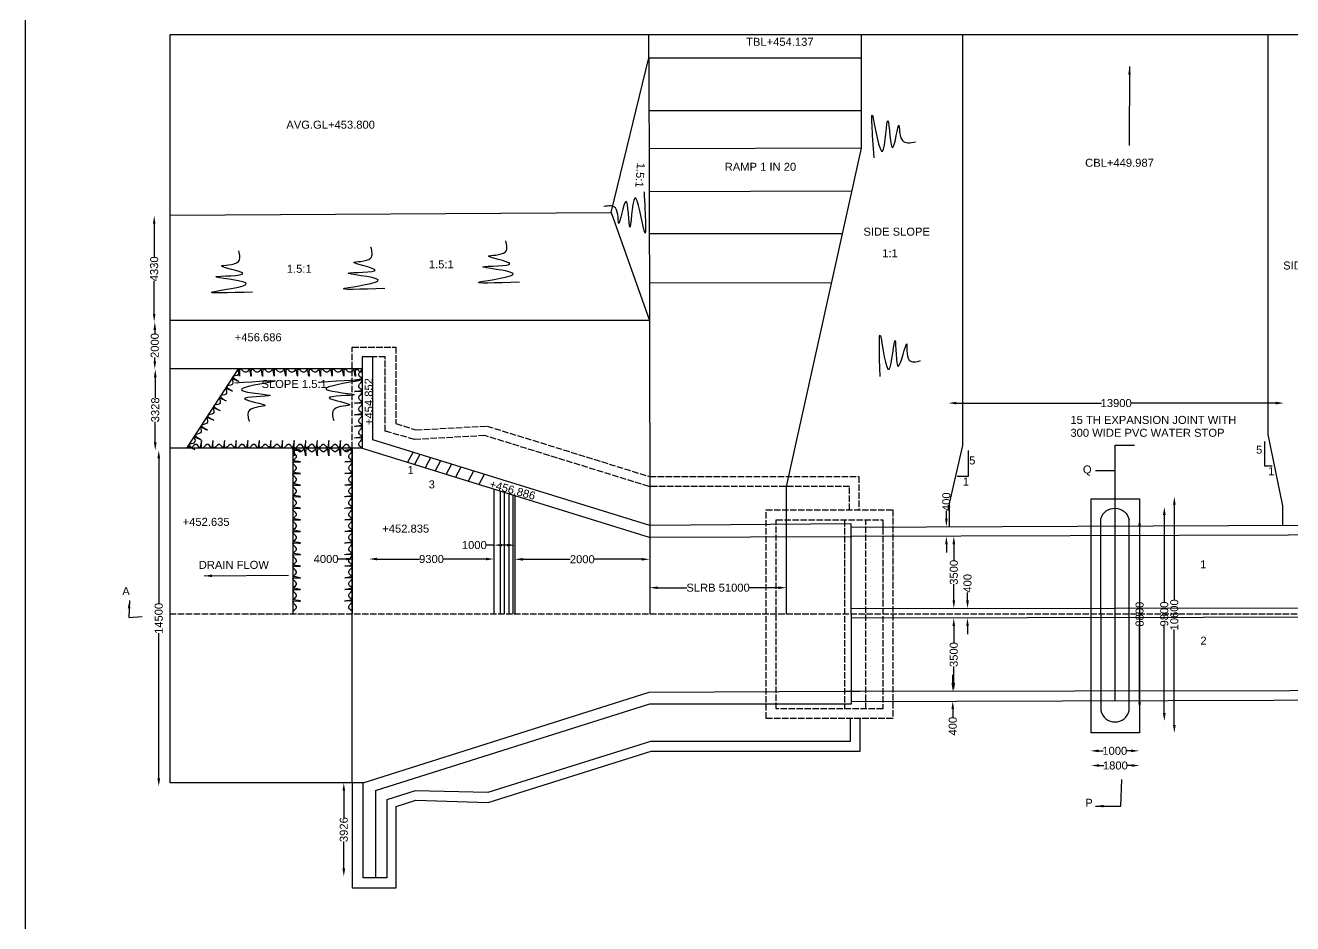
# Model space of a CAD drawing. Header units: millimetres. Extents: x -53216474 to -53196933, y 22129515 to 22144842.
# Drawn here: x -53216474 to -53209351, y 22134564 to 22139614 of the extents above; entities that cross this region are included whole.
import ezdxf

# ---------------------------------------------------------------- set-up
doc = ezdxf.new("R2010")
doc.units = ezdxf.units.MM
doc.header["$MEASUREMENT"] = 0
doc.header["$PDMODE"] = 32
doc.header["$PDSIZE"] = 28
doc.linetypes.add('ACAD_ISO02W100', pattern=[15, 12, -3])
for name, color, linetype in [('DIMENSION', 7, 'Continuous'), ('DRAWING', 2, 'Continuous'), ('REF', 22, 'Continuous'), ('TEXT', 7, 'Continuous')]:
    doc.layers.add(name, color=color, linetype=linetype)
doc.styles.get("Standard").update_dxf_attribs({"font": 'arial.ttf', "height": 45})
doc.dimstyles.get("Standard").update_dxf_attribs({"dimtxt": 45, "dimasz": 45, "dimexe": 0.18, "dimexo": 0.0625, "dimgap": 0.09, "dimtad": 0, "dimdec": 0, "dimzin": 0, "dimdsep": 46, "dimtxsty": 'Standard', "dimcen": 0.09, "dimse1": 1, "dimse2": 1, "dimadec": 0, "dimazin": 0, "dimtfac": 1, "dimtdec": 0, "dimtofl": 0, "dimtmove": 0, "dimatfit": 3, "dimfxl": 1, "dimtolj": 1, "dimtzin": 0, "dimarcsym": 0})

# ---------------------------------------------------------------- blocks, each defined once
blk = doc.blocks.new('*D87')
at = {"layer": 'Defpoints', "color": 0, "transparency": 16777216}
for p in [(-53213840.4, 22136692), (-53213840.4, 22136687.9), (-53213722.5, 22136687.9)]:
    blk.add_point(p, dxfattribs=at)
at = {"layer": 'DIMENSION', "color": 0, "lineweight": -2, "transparency": 16777216}
for p, q in [((-53213840.4, 22136692), (-53213885.4, 22136692)), ((-53213767.5, 22136692), (-53213795.4, 22136692))]:
    blk.add_line(p, q, dxfattribs=at)
at = {"layer": 'DIMENSION', "color": 0, "transparency": 16777216}
for points in [[(-53213795.4, 22136699.5), (-53213795.4, 22136684.5), (-53213840.4, 22136692)], [(-53213767.5, 22136699.5), (-53213767.5, 22136684.5), (-53213722.5, 22136692)]]:
    blk.add_solid(points, dxfattribs=at)
at = {"layer": 'DIMENSION', "color": 0, "transparency": 16777216, "insert": (-53213950.5, 22136692), "char_height": 45, "attachment_point": 5}
blk.add_mtext('\\A1;1000', dxfattribs=at)
blk = doc.blocks.new('*D88')
at = {"layer": 'Defpoints', "color": 0, "transparency": 16777216}
for p in [(-53214625.6, 22136613.7), (-53214625.6, 22136562.4), (-53214541.6, 22136561.6)]:
    blk.add_point(p, dxfattribs=at)
at = {"layer": 'DIMENSION', "color": 0, "lineweight": -2, "transparency": 16777216}
for p, q in [((-53214670.6, 22136613.7), (-53214715.6, 22136613.7)), ((-53214496.6, 22136613.7), (-53214451.6, 22136613.7))]:
    blk.add_line(p, q, dxfattribs=at)
at = {"layer": 'DIMENSION', "color": 0, "transparency": 16777216}
for points in [[(-53214670.6, 22136621.2), (-53214670.6, 22136606.2), (-53214625.6, 22136613.7)], [(-53214496.6, 22136621.2), (-53214496.6, 22136606.2), (-53214541.6, 22136613.7)]]:
    blk.add_solid(points, dxfattribs=at)
at = {"layer": 'DIMENSION', "color": 0, "transparency": 16777216, "insert": (-53214783.7, 22136613.7), "char_height": 45, "attachment_point": 5}
blk.add_mtext('\\A1;4000', dxfattribs=at)
blk = doc.blocks.new('*D89')
at = {"layer": 'Defpoints', "color": 0, "transparency": 16777216}
for p in [(-53214541.6, 22136613.7), (-53213840.4, 22136613.7), (-53213840.4, 22136613.7)]:
    blk.add_point(p, dxfattribs=at)
at = {"layer": 'DIMENSION', "color": 0, "lineweight": -2, "transparency": 16777216}
for p, q in [((-53214496.6, 22136613.7), (-53214258.2, 22136613.7)), ((-53213885.4, 22136613.7), (-53214123.8, 22136613.7))]:
    blk.add_line(p, q, dxfattribs=at)
at = {"layer": 'DIMENSION', "color": 0, "transparency": 16777216}
for points in [[(-53214496.6, 22136621.2), (-53214496.6, 22136606.2), (-53214541.6, 22136613.7)], [(-53213885.4, 22136621.2), (-53213885.4, 22136606.2), (-53213840.4, 22136613.7)]]:
    blk.add_solid(points, dxfattribs=at)
at = {"layer": 'DIMENSION', "color": 0, "transparency": 16777216, "insert": (-53214191, 22136613.7), "char_height": 45, "attachment_point": 5}
blk.add_mtext('\\A1;9300', dxfattribs=at)
blk = doc.blocks.new('*D90')
at = {"layer": 'Defpoints', "color": 0, "transparency": 16777216}
for p in [(-53213722.5, 22136613.7), (-53212964.5, 22136613.7), (-53212964.5, 22136612.3)]:
    blk.add_point(p, dxfattribs=at)
at = {"layer": 'DIMENSION', "color": 0, "lineweight": -2, "transparency": 16777216}
for p, q in [((-53213677.5, 22136612.3), (-53213411.1, 22136612.3)), ((-53213009.5, 22136612.3), (-53213275.9, 22136612.3))]:
    blk.add_line(p, q, dxfattribs=at)
at = {"layer": 'DIMENSION', "color": 0, "transparency": 16777216}
for points in [[(-53213677.5, 22136619.8), (-53213677.5, 22136604.8), (-53213722.5, 22136612.3)], [(-53213009.5, 22136619.8), (-53213009.5, 22136604.8), (-53212964.5, 22136612.3)]]:
    blk.add_solid(points, dxfattribs=at)
at = {"layer": 'DIMENSION', "color": 0, "transparency": 16777216, "insert": (-53213343.5, 22136612.3), "char_height": 45, "attachment_point": 5}
blk.add_mtext('\\A1;2000', dxfattribs=at)
blk = doc.blocks.new('*D91')
at = {"layer": 'Defpoints', "color": 0, "transparency": 16777216}
for p in [(-53212964.5, 22136461.7), (-53212196.3, 22136461.7), (-53212196.3, 22136452.6)]:
    blk.add_point(p, dxfattribs=at)
at = {"layer": 'DIMENSION', "color": 0, "lineweight": -2, "transparency": 16777216}
for p, q in [((-53212919.5, 22136452.6), (-53212755.8, 22136452.6)), ((-53212241.3, 22136452.6), (-53212405, 22136452.6))]:
    blk.add_line(p, q, dxfattribs=at)
at = {"layer": 'DIMENSION', "color": 0, "transparency": 16777216}
for points in [[(-53212919.5, 22136460.1), (-53212919.5, 22136445.1), (-53212964.5, 22136452.6)], [(-53212241.3, 22136460.1), (-53212241.3, 22136445.1), (-53212196.3, 22136452.6)]]:
    blk.add_solid(points, dxfattribs=at)
at = {"layer": 'DIMENSION', "color": 0, "transparency": 16777216, "insert": (-53212580.4, 22136452.6), "char_height": 45, "attachment_point": 5}
blk.add_mtext('\\A1;SLRB 51000', dxfattribs=at)
blk = doc.blocks.new('*D92')
at = {"layer": 'Defpoints', "color": 0, "transparency": 16777216}
for p in [(-53211296.9, 22136795.3), (-53211285.5, 22136741.4), (-53211281.4, 22136795.3)]:
    blk.add_point(p, dxfattribs=at)
at = {"layer": 'DIMENSION', "color": 0, "lineweight": -2, "transparency": 16777216}
for p, q in [((-53211296.9, 22136840.3), (-53211296.9, 22136885.3)), ((-53211296.9, 22136696.4), (-53211296.9, 22136651.4))]:
    blk.add_line(p, q, dxfattribs=at)
at = {"layer": 'DIMENSION', "color": 0, "transparency": 16777216}
for points in [[(-53211304.4, 22136840.3), (-53211289.4, 22136840.3), (-53211296.9, 22136795.3)], [(-53211304.4, 22136696.4), (-53211289.4, 22136696.4), (-53211296.9, 22136741.4)]]:
    blk.add_solid(points, dxfattribs=at)
at = {"layer": 'DIMENSION', "color": 0, "transparency": 16777216, "insert": (-53211296.9, 22136935.9), "char_height": 45, "attachment_point": 5, "rotation": 90}
blk.add_mtext('\\A1;400', dxfattribs=at)
blk = doc.blocks.new('*D93')
at = {"layer": 'Defpoints', "color": 0, "transparency": 16777216}
for p in [(-53211257.5, 22136741.5), (-53211256.9, 22136336.5), (-53211255, 22136336.5)]:
    blk.add_point(p, dxfattribs=at)
at = {"layer": 'DIMENSION', "color": 0, "lineweight": -2, "transparency": 16777216}
for p, q in [((-53211255, 22136696.5), (-53211255, 22136606.2)), ((-53211255, 22136381.5), (-53211255, 22136471.8))]:
    blk.add_line(p, q, dxfattribs=at)
at = {"layer": 'DIMENSION', "color": 0, "transparency": 16777216}
for points in [[(-53211262.5, 22136696.5), (-53211247.5, 22136696.5), (-53211255, 22136741.5)], [(-53211262.5, 22136381.5), (-53211247.5, 22136381.5), (-53211255, 22136336.5)]]:
    blk.add_solid(points, dxfattribs=at)
at = {"layer": 'DIMENSION', "color": 0, "transparency": 16777216, "insert": (-53211255, 22136539), "char_height": 45, "attachment_point": 5, "rotation": 90}
blk.add_mtext('\\A1;3500', dxfattribs=at)
blk = doc.blocks.new('*D94')
at = {"layer": 'Defpoints', "color": 0, "transparency": 16777216}
for p in [(-53211254.6, 22136336.5), (-53211178, 22136336.5), (-53211254.5, 22136281.6)]:
    blk.add_point(p, dxfattribs=at)
at = {"layer": 'DIMENSION', "color": 0, "lineweight": -2, "transparency": 16777216}
for p, q in [((-53211178, 22136381.5), (-53211178, 22136426.5)), ((-53211178, 22136236.6), (-53211178, 22136191.6))]:
    blk.add_line(p, q, dxfattribs=at)
at = {"layer": 'DIMENSION', "color": 0, "transparency": 16777216}
for points in [[(-53211185.5, 22136381.5), (-53211170.5, 22136381.5), (-53211178, 22136336.5)], [(-53211185.5, 22136236.6), (-53211170.5, 22136236.6), (-53211178, 22136281.6)]]:
    blk.add_solid(points, dxfattribs=at)
at = {"layer": 'DIMENSION', "color": 0, "transparency": 16777216, "insert": (-53211178, 22136477.1), "char_height": 45, "attachment_point": 5, "rotation": 90}
blk.add_mtext('\\A1;400', dxfattribs=at)
blk = doc.blocks.new('*D95')
at = {"layer": 'Defpoints', "color": 0, "transparency": 16777216}
for p in [(-53211254.5, 22136281.6), (-53211255.5, 22135872), (-53211253.9, 22135872)]:
    blk.add_point(p, dxfattribs=at)
at = {"layer": 'DIMENSION', "color": 0, "lineweight": -2, "transparency": 16777216}
for p, q in [((-53211255.5, 22136236.6), (-53211255.5, 22136144)), ((-53211255.5, 22135917), (-53211255.5, 22136009.6))]:
    blk.add_line(p, q, dxfattribs=at)
at = {"layer": 'DIMENSION', "color": 0, "transparency": 16777216}
for points in [[(-53211263, 22136236.6), (-53211248, 22136236.6), (-53211255.5, 22136281.6)], [(-53211263, 22135917), (-53211248, 22135917), (-53211255.5, 22135872)]]:
    blk.add_solid(points, dxfattribs=at)
at = {"layer": 'DIMENSION', "color": 0, "transparency": 16777216, "insert": (-53211255.5, 22136076.8), "char_height": 45, "attachment_point": 5, "rotation": 90}
blk.add_mtext('\\A1;3500', dxfattribs=at)
blk = doc.blocks.new('*D96')
at = {"layer": 'Defpoints', "color": 0, "transparency": 16777216}
for p in [(-53211265.1, 22135814.9), (-53211261.1, 22135814.9), (-53211255.5, 22135872)]:
    blk.add_point(p, dxfattribs=at)
at = {"layer": 'DIMENSION', "color": 0, "lineweight": -2, "transparency": 16777216}
for p, q in [((-53211261.1, 22135917), (-53211261.1, 22135962)), ((-53211261.1, 22135769.9), (-53211261.1, 22135724.9))]:
    blk.add_line(p, q, dxfattribs=at)
at = {"layer": 'DIMENSION', "color": 0, "transparency": 16777216}
for points in [[(-53211268.6, 22135917), (-53211253.6, 22135917), (-53211261.1, 22135872)], [(-53211268.6, 22135769.9), (-53211253.6, 22135769.9), (-53211261.1, 22135814.9)]]:
    blk.add_solid(points, dxfattribs=at)
at = {"layer": 'DIMENSION', "color": 0, "transparency": 16777216, "insert": (-53211261.1, 22135674.3), "char_height": 45, "attachment_point": 5, "rotation": 90}
blk.add_mtext('\\A1;400', dxfattribs=at)
blk = doc.blocks.new('*D97')
at = {"layer": 'Defpoints', "color": 0, "transparency": 16777216}
for p in [(-53210483.2, 22135637.3), (-53210210.8, 22135637.3), (-53210483.2, 22135453.1)]:
    blk.add_point(p, dxfattribs=at)
at = {"layer": 'DIMENSION', "color": 0, "lineweight": -2, "transparency": 16777216}
for p, q in [((-53210438.2, 22135453.1), (-53210412.1, 22135453.1)), ((-53210255.8, 22135453.1), (-53210281.9, 22135453.1))]:
    blk.add_line(p, q, dxfattribs=at)
at = {"layer": 'DIMENSION', "color": 0, "transparency": 16777216}
for points in [[(-53210438.2, 22135460.6), (-53210438.2, 22135445.6), (-53210483.2, 22135453.1)], [(-53210255.8, 22135460.6), (-53210255.8, 22135445.6), (-53210210.8, 22135453.1)]]:
    blk.add_solid(points, dxfattribs=at)
at = {"layer": 'DIMENSION', "color": 0, "transparency": 16777216, "insert": (-53210347, 22135453.1), "char_height": 45, "attachment_point": 5}
blk.add_mtext('\\A1;1800', dxfattribs=at)
blk = doc.blocks.new('*D98')
at = {"layer": 'Defpoints', "color": 0, "transparency": 16777216}
for p in [(-53210486.8, 22135557.8), (-53210486.8, 22135535.6), (-53210213.7, 22135551.4)]:
    blk.add_point(p, dxfattribs=at)
at = {"layer": 'DIMENSION', "color": 0, "lineweight": -2, "transparency": 16777216}
for p, q in [((-53210441.8, 22135535.6), (-53210415.4, 22135535.6)), ((-53210258.7, 22135535.6), (-53210285.2, 22135535.6))]:
    blk.add_line(p, q, dxfattribs=at)
at = {"layer": 'DIMENSION', "color": 0, "transparency": 16777216}
for points in [[(-53210441.8, 22135543.1), (-53210441.8, 22135528.1), (-53210486.8, 22135535.6)], [(-53210258.7, 22135543.1), (-53210258.7, 22135528.1), (-53210213.7, 22135535.6)]]:
    blk.add_solid(points, dxfattribs=at)
at = {"layer": 'DIMENSION', "color": 0, "transparency": 16777216, "insert": (-53210350.3, 22135535.6), "char_height": 45, "attachment_point": 5}
blk.add_mtext('\\A1;1000', dxfattribs=at)
blk = doc.blocks.new('*D99')
at = {"layer": 'Defpoints', "color": 0, "transparency": 16777216}
for p in [(-53210016.4, 22136963.9), (-53210015.7, 22136963.9), (-53210016.2, 22135636)]:
    blk.add_point(p, dxfattribs=at)
at = {"layer": 'DIMENSION', "color": 0, "lineweight": -2, "transparency": 16777216}
for p, q in [((-53210015.7, 22136918.9), (-53210015.7, 22136382.5)), ((-53210015.7, 22135681), (-53210015.7, 22136217.4))]:
    blk.add_line(p, q, dxfattribs=at)
at = {"layer": 'DIMENSION', "color": 0, "transparency": 16777216}
for points in [[(-53210023.2, 22136918.9), (-53210008.2, 22136918.9), (-53210015.7, 22136963.9)], [(-53210023.2, 22135681), (-53210008.2, 22135681), (-53210015.7, 22135636)]]:
    blk.add_solid(points, dxfattribs=at)
at = {"layer": 'DIMENSION', "color": 0, "transparency": 16777216, "insert": (-53210015.7, 22136300), "char_height": 45, "attachment_point": 5, "rotation": 90}
blk.add_mtext('\\A1;10600', dxfattribs=at)
blk = doc.blocks.new('*D100')
at = {"layer": 'Defpoints', "color": 0, "transparency": 16777216}
for p in [(-53210086.5, 22136906.4), (-53210099.2, 22135703.1), (-53210072, 22135703.1)]:
    blk.add_point(p, dxfattribs=at)
at = {"layer": 'DIMENSION', "color": 0, "lineweight": -2, "transparency": 16777216}
for p, q in [((-53210072, 22136861.4), (-53210072, 22136372)), ((-53210072, 22135748.1), (-53210072, 22136237.5))]:
    blk.add_line(p, q, dxfattribs=at)
at = {"layer": 'DIMENSION', "color": 0, "transparency": 16777216}
for points in [[(-53210079.5, 22136861.4), (-53210064.5, 22136861.4), (-53210072, 22136906.4)], [(-53210079.5, 22135748.1), (-53210064.5, 22135748.1), (-53210072, 22135703.1)]]:
    blk.add_solid(points, dxfattribs=at)
at = {"layer": 'DIMENSION', "color": 0, "transparency": 16777216, "insert": (-53210072, 22136304.8), "char_height": 45, "attachment_point": 5, "rotation": 90}
blk.add_mtext('\\A1;9800', dxfattribs=at)
blk = doc.blocks.new('*D101')
at = {"layer": 'Defpoints', "color": 0, "transparency": 16777216}
for p in [(-53210210.8, 22136843.9), (-53210155.4, 22136843.9), (-53210163.7, 22135764)]:
    blk.add_point(p, dxfattribs=at)
at = {"layer": 'DIMENSION', "color": 0, "lineweight": -2, "transparency": 16777216}
for p, q in [((-53210210.8, 22136798.9), (-53210210.8, 22136371.2)), ((-53210210.8, 22135809), (-53210210.8, 22136236.7))]:
    blk.add_line(p, q, dxfattribs=at)
at = {"layer": 'DIMENSION', "color": 0, "transparency": 16777216}
for points in [[(-53210218.3, 22136798.9), (-53210203.3, 22136798.9), (-53210210.8, 22136843.9)], [(-53210218.3, 22135809), (-53210203.3, 22135809), (-53210210.8, 22135764)]]:
    blk.add_solid(points, dxfattribs=at)
at = {"layer": 'DIMENSION', "color": 0, "transparency": 16777216, "insert": (-53210210.8, 22136303.9), "char_height": 45, "attachment_point": 5, "rotation": 90}
blk.add_mtext('\\A1;8800', dxfattribs=at)
blk = doc.blocks.new('*D117')
at = {"layer": 'Defpoints', "color": 0, "transparency": 16777216}
for p in [(-53214684, 22135355.9), (-53214704.6, 22134829.4), (-53214684, 22134829.4)]:
    blk.add_point(p, dxfattribs=at)
at = {"layer": 'DIMENSION', "color": 0, "lineweight": -2, "transparency": 16777216}
for p, q in [((-53214684, 22135310.9), (-53214684, 22135159.9)), ((-53214684, 22134874.4), (-53214684, 22135025.4))]:
    blk.add_line(p, q, dxfattribs=at)
at = {"layer": 'DIMENSION', "color": 0, "transparency": 16777216}
for points in [[(-53214691.5, 22135310.9), (-53214676.5, 22135310.9), (-53214684, 22135355.9)], [(-53214691.5, 22134874.4), (-53214676.5, 22134874.4), (-53214684, 22134829.4)]]:
    blk.add_solid(points, dxfattribs=at)
at = {"layer": 'DIMENSION', "color": 0, "transparency": 16777216, "insert": (-53214684, 22135092.7), "char_height": 45, "attachment_point": 5, "rotation": 90}
blk.add_mtext('\\A1;3926', dxfattribs=at)
blk = doc.blocks.new('*D118')
at = {"layer": 'Defpoints', "color": 0, "transparency": 16777216}
for p in [(-53215733.9, 22137224), (-53215724.1, 22137224), (-53215756.8, 22135336)]:
    blk.add_point(p, dxfattribs=at)
at = {"layer": 'DIMENSION', "color": 0, "lineweight": -2, "transparency": 16777216}
for p, q in [((-53215724.1, 22137179), (-53215724.1, 22136362.5)), ((-53215724.1, 22135381), (-53215724.1, 22136197.4))]:
    blk.add_line(p, q, dxfattribs=at)
at = {"layer": 'DIMENSION', "color": 0, "transparency": 16777216}
for points in [[(-53215731.6, 22137179), (-53215716.6, 22137179), (-53215724.1, 22137224)], [(-53215731.6, 22135381), (-53215716.6, 22135381), (-53215724.1, 22135336)]]:
    blk.add_solid(points, dxfattribs=at)
at = {"layer": 'DIMENSION', "color": 0, "transparency": 16777216, "insert": (-53215724.1, 22136280), "char_height": 45, "attachment_point": 5, "rotation": 90}
blk.add_mtext('\\A1;14500', dxfattribs=at)
blk = doc.blocks.new('*D119')
at = {"layer": 'Defpoints', "color": 0, "transparency": 16777216}
for p in [(-53215743.9, 22137680.7), (-53215724.9, 22137680.7), (-53215724.1, 22137224)]:
    blk.add_point(p, dxfattribs=at)
at = {"layer": 'DIMENSION', "color": 0, "lineweight": -2, "transparency": 16777216}
for p, q in [((-53215743.9, 22137635.7), (-53215743.9, 22137519.6)), ((-53215743.9, 22137269), (-53215743.9, 22137385))]:
    blk.add_line(p, q, dxfattribs=at)
at = {"layer": 'DIMENSION', "color": 0, "transparency": 16777216}
for points in [[(-53215751.4, 22137635.7), (-53215736.4, 22137635.7), (-53215743.9, 22137680.7)], [(-53215751.4, 22137269), (-53215736.4, 22137269), (-53215743.9, 22137224)]]:
    blk.add_solid(points, dxfattribs=at)
at = {"layer": 'DIMENSION', "color": 0, "transparency": 16777216, "insert": (-53215743.9, 22137452.3), "char_height": 45, "attachment_point": 5, "rotation": 90}
blk.add_mtext('\\A1;3328', dxfattribs=at)
blk = doc.blocks.new('*D120')
at = {"layer": 'Defpoints', "color": 0, "transparency": 16777216}
for p in [(-53215746.5, 22137946.9), (-53215740.1, 22137946.9), (-53215743.9, 22137680.7)]:
    blk.add_point(p, dxfattribs=at)
at = {"layer": 'DIMENSION', "color": 0, "lineweight": -2, "transparency": 16777216}
for p, q in [((-53215746.5, 22137901.9), (-53215746.5, 22137881.4)), ((-53215746.5, 22137725.7), (-53215746.5, 22137746.2))]:
    blk.add_line(p, q, dxfattribs=at)
at = {"layer": 'DIMENSION', "color": 0, "transparency": 16777216}
for points in [[(-53215754, 22137901.9), (-53215739, 22137901.9), (-53215746.5, 22137946.9)], [(-53215754, 22137725.7), (-53215739, 22137725.7), (-53215746.5, 22137680.7)]]:
    blk.add_solid(points, dxfattribs=at)
at = {"layer": 'DIMENSION', "color": 0, "transparency": 16777216, "insert": (-53215746.5, 22137813.8), "char_height": 45, "attachment_point": 5, "rotation": 90}
blk.add_mtext('\\A1;2000', dxfattribs=at)
blk = doc.blocks.new('*D121')
at = {"layer": 'Defpoints', "color": 0, "transparency": 16777216}
for p in [(-53215749.8, 22138543), (-53215749, 22138543), (-53215746.5, 22137946.9)]:
    blk.add_point(p, dxfattribs=at)
at = {"layer": 'DIMENSION', "color": 0, "lineweight": -2, "transparency": 16777216}
for p, q in [((-53215749.8, 22138498), (-53215749.8, 22138313)), ((-53215749.8, 22137991.9), (-53215749.8, 22138176.8))]:
    blk.add_line(p, q, dxfattribs=at)
at = {"layer": 'DIMENSION', "color": 0, "transparency": 16777216}
for points in [[(-53215757.3, 22138498), (-53215742.3, 22138498), (-53215749.8, 22138543)], [(-53215757.3, 22137991.9), (-53215742.3, 22137991.9), (-53215749.8, 22137946.9)]]:
    blk.add_solid(points, dxfattribs=at)
at = {"layer": 'DIMENSION', "color": 0, "transparency": 16777216, "insert": (-53215749.8, 22138244.9), "char_height": 45, "attachment_point": 5, "rotation": 90}
blk.add_mtext('\\A1;4330', dxfattribs=at)
blk = doc.blocks.new('*D122')
at = {"layer": 'Defpoints', "color": 0, "transparency": 16777216}
for p in [(-53211285.1, 22137509), (-53209400.1, 22137498.5), (-53209400.1, 22137490.2)]:
    blk.add_point(p, dxfattribs=at)
at = {"layer": 'DIMENSION', "color": 0, "lineweight": -2, "transparency": 16777216}
for p, q in [((-53211240.1, 22137490.2), (-53210425.2, 22137490.2)), ((-53209445.1, 22137490.2), (-53210260, 22137490.2))]:
    blk.add_line(p, q, dxfattribs=at)
at = {"layer": 'DIMENSION', "color": 0, "transparency": 16777216}
for points in [[(-53211240.1, 22137497.7), (-53211240.1, 22137482.7), (-53211285.1, 22137490.2)], [(-53209445.1, 22137497.7), (-53209445.1, 22137482.7), (-53209400.1, 22137490.2)]]:
    blk.add_solid(points, dxfattribs=at)
at = {"layer": 'DIMENSION', "color": 0, "transparency": 16777216, "insert": (-53210342.6, 22137490.2), "char_height": 45, "attachment_point": 5}
blk.add_mtext('\\A1;13900', dxfattribs=at)

msp = doc.modelspace()

# ---------------------------------------------------------------- linework, layer by layer
at = {"layer": 'DIMENSION', "color": 0}
msp.add_lwpolyline([(-53196944.4, 22129515.1), (-53216474.1, 22129515.1), (-53216474.1, 22144841.9), (-53196944.4, 22144841.9)], close=True, dxfattribs=at)
at = {"layer": 'DRAWING', "color": 0}
for points in [[(-53214576, 22135355.9), (-53215661, 22135355.9), (-53215661, 22139562), (-53205881.9, 22139562), (-53205881.9, 22136462.1), (-53205923.5, 22136462.1), (-53205852.4, 22136411.7), (-53205881.9, 22136411.7), (-53205881.9, 22135372.6)], [(-53215661, 22138546.5), (-53213181.1, 22138562.3), (-53212968.6, 22139430.2), (-53212968.6, 22139562)], [(-53212196.3, 22136304.9), (-53212196.3, 22137021.5), (-53211774.2, 22138922.9), (-53211774.2, 22139562)], [(-53211205.7, 22139562), (-53211205.7, 22137251.7), (-53211282, 22136925.1), (-53211281.4, 22136795.3)], [(-53209404.9, 22136803.3), (-53209404.9, 22136913.6), (-53209488.5, 22137314.4), (-53209488.5, 22139562), (-53209488.5, 22139562)], [(-53212968.6, 22139430.2), (-53212965.2, 22137955.4), (-53212964.5, 22136802.4)], [(-53212968.6, 22139430.2), (-53211774.2, 22139430.2)], [(-53212967.9, 22139135.4), (-53211774.2, 22139135.4)], [(-53211774.2, 22138922.9), (-53212967.4, 22138920.2)], [(-53211828, 22138680.8), (-53212966.9, 22138678.2)], [(-53213181.1, 22138562.3), (-53212965.2, 22137955.4)], [(-53212966.3, 22138442.8), (-53211880.6, 22138443.8)], [(-53211942.2, 22138166), (-53212965.7, 22138163.7)], [(-53212965.2, 22137955.4), (-53215661, 22137955.4)], [(-53207117.6, 22137844.5), (-53207048.2, 22137844.5), (-53207048.2, 22137243.9), (-53208146.1, 22136750.9), (-53211828.8, 22136739.8)], [(-53211833, 22136304.9), (-53211833, 22136811.6), (-53212964.5, 22136802.4), (-53214520.5, 22137283.7), (-53214520.5, 22137749.7), (-53214580.3, 22137749.7), (-53214580.3, 22137236.8), (-53212966.7, 22136735.9), (-53211828.8, 22136739.8)], [(-53214580.3, 22137683.6), (-53215661, 22137683.6)], [(-53215278.1, 22137683.6), (-53215568.4, 22137236.8)], [(-53214580.3, 22137236.8), (-53215661, 22137236.8)], [(-53214970.7, 22137236.8), (-53214970.7, 22136304.9)], [(-53214636.3, 22135355.9), (-53214636.3, 22137236.8)], [(-53214636.3, 22137236.8), (-53214636.3, 22136304.9)], [(-53210347.8, 22137110.2), (-53210347.8, 22137253.1), (-53210239.4, 22137253.1)], [(-53214294.8, 22137213.8), (-53214325.2, 22137157.6)], [(-53214257, 22137202.1), (-53214287.5, 22137145.9)], [(-53214196.7, 22137183.4), (-53214227.1, 22137127.1)], [(-53214140.7, 22137166), (-53214171.2, 22137109.7)], [(-53214079, 22137146.9), (-53214109.5, 22137090.6)], [(-53214025.6, 22137130.3), (-53214056.1, 22137074)], [(-53213954.4, 22137108.2), (-53213984.9, 22137051.9)], [(-53213894.3, 22137089.5), (-53213924.7, 22137033.2)], [(-53210347.8, 22135817.6), (-53210347.8, 22137110.2), (-53210457.9, 22137110.2)], [(-53213840.4, 22137007.1), (-53213840.4, 22136304.9)], [(-53213804.9, 22136996.1), (-53213804.9, 22136304.9)], [(-53213782.7, 22136989.2), (-53213782.7, 22136304.9)], [(-53213756.7, 22136981.1), (-53213756.7, 22136304.9)], [(-53213733.9, 22136974), (-53213733.9, 22136304.9)], [(-53213722.5, 22136970.5), (-53213722.5, 22136304.9)], [(-53212964.5, 22136802.4), (-53212964.5, 22136304.9)], [(-53211833, 22136792.9), (-53208862.7, 22136805.7)], [(-53210269.9, 22136304.9), (-53210269.9, 22136836.7)], [(-53211833, 22136304.9), (-53211833, 22135797.2), (-53212966.1, 22135797.2), (-53214507.5, 22135310.7), (-53214505.7, 22135311.3)], [(-53211833, 22136335.7), (-53208862.7, 22136339.7)], [(-53208862.7, 22136286.3), (-53211833, 22136280.5)], [(-53211782.2, 22135871.3), (-53208159.2, 22135876.2), (-53207037.3, 22135372.6), (-53207037.3, 22134754.3), (-53207313, 22134754.3), (-53207313, 22135199), (-53208230, 22135611.4), (-53208865.7, 22135611.4), (-53208865.7, 22135735.9)], [(-53214505.7, 22134822.7), (-53214576, 22134822.7), (-53214576, 22135355.9), (-53212967.2, 22135865.1), (-53211869.2, 22135871.3), (-53211782.2, 22135871.3)], [(-53211833, 22135813.2), (-53208862.7, 22135822.1)], [(-53214636.3, 22135355.9), (-53214636.3, 22134765.7), (-53214389.8, 22134765.7), (-53214389.8, 22135222.1), (-53214280, 22135257.5), (-53213872.2, 22135244.7), (-53212957.2, 22135533.8), (-53211782.2, 22135533.8), (-53211782.2, 22135717)], [(-53211838.5, 22135717), (-53211838.5, 22135588.4), (-53212959.6, 22135588.4), (-53213873.6, 22135301.1), (-53214283, 22135310.3), (-53214442.7, 22135259.6), (-53214442.7, 22134822.7), (-53214505.7, 22134822.7)], [(-53214505.7, 22135311.3), (-53214505.7, 22134822.7)]]:
    msp.add_lwpolyline(points, dxfattribs=at)
at = {"layer": 'DRAWING', "color": 0, "linetype": 'ACAD_ISO02W100', "ltscale": 3}
for points in [[(-53214636.3, 22137236.8), (-53214636.3, 22137804.1), (-53214391.8, 22137804.1), (-53214391.8, 22137375.9), (-53214279.8, 22137339.2), (-53213879.9, 22137361.3), (-53212965.1, 22137077.4), (-53211788.2, 22137077.4), (-53211788.2, 22136889.7)], [(-53211841.6, 22136889.7), (-53211841.6, 22137021.5), (-53212968, 22137021.5), (-53213890.7, 22137307.5), (-53214286.4, 22137285.4), (-53214451.7, 22137333), (-53214451.7, 22137749.7), (-53214520.5, 22137749.7)], [(-53211869.2, 22136833.5), (-53211869.2, 22135771.1)], [(-53211749.5, 22135771.1), (-53211749.5, 22136833.5)], [(-53215661.7, 22136304.9), (-53205079.3, 22136304.9)]]:
    msp.add_lwpolyline(points, dxfattribs=at)
at = {"layer": 'DRAWING', "color": 0}
msp.add_lwpolyline([(-53210483.2, 22136951.5), (-53210210.8, 22136951.5), (-53210210.8, 22135637.3), (-53210483.2, 22135637.3)], close=True, dxfattribs=at)
at = {"layer": 'DRAWING', "color": 0, "linetype": 'ACAD_ISO02W100', "ltscale": 3}
for points in [[(-53212310.6, 22136889.7), (-53211598.6, 22136889.7), (-53211598.6, 22135717), (-53212310.6, 22135717)], [(-53212252.8, 22136833.5), (-53211653.4, 22136833.5), (-53211653.4, 22135771.1), (-53212252.8, 22135771.1)]]:
    msp.add_lwpolyline(points, close=True, dxfattribs=at)
at = {"layer": 'DRAWING', "color": 0}
for points in [[(-53210428.6, 22136304.9), (-53210428.6, 22136840.8, -0.764766), (-53210269.9, 22136836.7)], [(-53210428.6, 22136304.9), (-53210428.6, 22135762.1, 0.803291), (-53210269.9, 22135762.1), (-53210269.9, 22136304.9)]]:
    msp.add_lwpolyline(points, format="xyb", dxfattribs=at)
for points in [[(-53211702.8, 22138869.7), (-53211710.8, 22139100.4), (-53211655.3, 22138905), (-53211625.3, 22139078.4), (-53211598, 22138926.1), (-53211564.5, 22139052), (-53211544.3, 22138966.6), (-53211471.1, 22138959.5)], [(-53212996.3, 22138678.6), (-53212994.7, 22138454.3), (-53213048.8, 22138642), (-53213076.7, 22138478.2), (-53213098.9, 22138622.9), (-53213138.7, 22138498.9), (-53213157.1, 22138587.1), (-53213221.5, 22138595.1)], [(-53213696.5, 22138170), (-53213919.7, 22138171), (-53213732.8, 22138219.1), (-53213901.8, 22138256.4), (-53213750.2, 22138274.3), (-53213870.5, 22138316.8), (-53213775.3, 22138340.8), (-53213773.7, 22138401.9)], [(-53215197.4, 22138114.4), (-53215420.6, 22138115.4), (-53215233.7, 22138163.5), (-53215402.7, 22138200.9), (-53215251.1, 22138218.8), (-53215371.4, 22138261.2), (-53215276.2, 22138285.3), (-53215274.6, 22138346.4)], [(-53214454.2, 22138134.4), (-53214677.4, 22138135.4), (-53214490.6, 22138183.5), (-53214659.5, 22138220.8), (-53214508, 22138238.7), (-53214628.3, 22138281.2), (-53214533.1, 22138305.2), (-53214531.5, 22138366.4)], [(-53211669.5, 22137639.1), (-53211666.3, 22137863.2), (-53211619, 22137680.8), (-53211584.8, 22137842), (-53211567.3, 22137696.4), (-53211520, 22137822.7), (-53211505.7, 22137731.9), (-53211441.5, 22137728.8)], [(-53215278.1, 22137683.6), (-53215276.1, 22137650.1), (-53215307.4, 22137638.5), (-53215273.5, 22137612.3), (-53215313.6, 22137628.9)], [(-53215212.9, 22137683.6), (-53215239.9, 22137663.6), (-53215266.7, 22137683.6), (-53215270.2, 22137640.9), (-53215278.1, 22137683.6)], [(-53215147.8, 22137683.6), (-53215174.8, 22137663.6), (-53215201.6, 22137683.6), (-53215205, 22137640.9), (-53215212.9, 22137683.6)], [(-53215082.6, 22137683.6), (-53215109.6, 22137663.6), (-53215136.4, 22137683.6), (-53215139.9, 22137640.9), (-53215147.8, 22137683.6)], [(-53215017.5, 22137683.6), (-53215044.5, 22137663.6), (-53215071.3, 22137683.6), (-53215074.7, 22137640.9), (-53215082.6, 22137683.6)], [(-53214952.3, 22137683.6), (-53214979.3, 22137663.6), (-53215006.1, 22137683.6), (-53215009.6, 22137640.9), (-53215017.5, 22137683.6)], [(-53214887.2, 22137683.6), (-53214914.2, 22137663.6), (-53214941, 22137683.6), (-53214944.4, 22137640.9), (-53214952.3, 22137683.6)], [(-53214822.1, 22137683.6), (-53214849, 22137663.6), (-53214875.8, 22137683.6), (-53214879.3, 22137640.9), (-53214887.2, 22137683.6)], [(-53214756.9, 22137683.6), (-53214783.9, 22137663.6), (-53214810.7, 22137683.6), (-53214814.1, 22137640.9), (-53214822.1, 22137683.6)], [(-53214691.8, 22137683.6), (-53214718.7, 22137663.6), (-53214745.5, 22137683.6), (-53214749, 22137640.9), (-53214756.9, 22137683.6)], [(-53214626.6, 22137683.6), (-53214653.6, 22137663.6), (-53214680.4, 22137683.6), (-53214683.8, 22137640.9), (-53214691.8, 22137683.6)], [(-53215313.6, 22137628.9), (-53215311.6, 22137595.4), (-53215342.9, 22137583.9), (-53215308.9, 22137557.7), (-53215349.1, 22137574.3)], [(-53215296.5, 22137603.9), (-53215077.4, 22137611.6), (-53215258.7, 22137562.9), (-53215098.6, 22137532.2), (-53215241.4, 22137514.3), (-53215126.1, 22137476.5), (-53215214.5, 22137449.6), (-53215216.5, 22137387.5)], [(-53214821, 22137608.4), (-53214601.9, 22137616.1), (-53214783.2, 22137567.5), (-53214623.1, 22137536.7), (-53214765.9, 22137518.8), (-53214650.6, 22137481.1), (-53214739, 22137454.2), (-53214740.9, 22137392.1)], [(-53214580.3, 22137562.5), (-53214600.3, 22137589.5), (-53214580.3, 22137616.3), (-53214623, 22137619.7), (-53214580.3, 22137627.7)], [(-53215384.6, 22137519.7), (-53215382.5, 22137486.2), (-53215413.9, 22137474.6), (-53215379.9, 22137448.4), (-53215420.1, 22137465)], [(-53215349.1, 22137574.3), (-53215347.1, 22137540.8), (-53215378.4, 22137529.2), (-53215344.4, 22137503.1), (-53215384.6, 22137519.7)], [(-53214580.3, 22137497.4), (-53214600.3, 22137524.4), (-53214580.3, 22137551.1), (-53214623, 22137554.6), (-53214580.3, 22137562.5)], [(-53215420.1, 22137465), (-53215418, 22137431.5), (-53215449.4, 22137420), (-53215415.4, 22137393.8), (-53215455.6, 22137410.4)], [(-53214580.3, 22137432.2), (-53214600.3, 22137459.2), (-53214580.3, 22137486), (-53214623, 22137489.4), (-53214580.3, 22137497.4)], [(-53215455.6, 22137410.4), (-53215453.5, 22137376.9), (-53215484.8, 22137365.3), (-53215450.9, 22137339.2), (-53215491, 22137355.8)], [(-53214580.3, 22137367.1), (-53214600.3, 22137394.1), (-53214580.3, 22137420.8), (-53214623, 22137424.3), (-53214580.3, 22137432.2)], [(-53215526.5, 22137301.1), (-53215524.5, 22137267.6), (-53215555.8, 22137256.1), (-53215521.9, 22137229.9), (-53215562, 22137246.5)], [(-53215491, 22137355.8), (-53215489, 22137322.3), (-53215520.3, 22137310.7), (-53215486.4, 22137284.5), (-53215526.5, 22137301.1)], [(-53214580.3, 22137301.9), (-53214600.3, 22137328.9), (-53214580.3, 22137355.7), (-53214623, 22137359.1), (-53214580.3, 22137367.1)], [(-53214580.3, 22137236.8), (-53214600.3, 22137263.8), (-53214580.3, 22137290.5), (-53214623, 22137294), (-53214580.3, 22137301.9)], [(-53215426.8, 22137236.8), (-53215453.8, 22137256.7), (-53215480.5, 22137236.8), (-53215484, 22137279.5), (-53215491.9, 22137236.8)], [(-53215361.6, 22137236.8), (-53215388.6, 22137256.7), (-53215415.4, 22137236.8), (-53215418.9, 22137279.5), (-53215426.8, 22137236.8)], [(-53215296.5, 22137236.8), (-53215323.5, 22137256.7), (-53215350.2, 22137236.8), (-53215353.7, 22137279.5), (-53215361.6, 22137236.8)], [(-53215231.3, 22137236.8), (-53215258.3, 22137256.7), (-53215285.1, 22137236.8), (-53215288.6, 22137279.5), (-53215296.5, 22137236.8)], [(-53215166.2, 22137236.8), (-53215193.2, 22137256.7), (-53215220, 22137236.8), (-53215223.4, 22137279.5), (-53215231.3, 22137236.8)], [(-53215101, 22137236.8), (-53215128, 22137256.7), (-53215154.8, 22137236.8), (-53215158.3, 22137279.5), (-53215166.2, 22137236.8)], [(-53215035.9, 22137236.8), (-53215062.9, 22137256.7), (-53215089.7, 22137236.8), (-53215093.1, 22137279.5), (-53215101, 22137236.8)], [(-53214970.7, 22137236.8), (-53214997.7, 22137256.7), (-53215024.5, 22137236.8), (-53215028, 22137279.5), (-53215035.9, 22137236.8)], [(-53214970.7, 22137167.2), (-53214950.8, 22137194.2), (-53214970.7, 22137220.9), (-53214928, 22137224.4), (-53214970.7, 22137232.3)], [(-53214905.6, 22137236.8), (-53214932.6, 22137256.7), (-53214959.4, 22137236.8), (-53214962.8, 22137279.5), (-53214970.7, 22137236.8)], [(-53214905.6, 22137236.8), (-53214932.6, 22137216.8), (-53214959.4, 22137236.8), (-53214962.8, 22137194), (-53214970.7, 22137236.8)], [(-53214840.4, 22137236.8), (-53214867.4, 22137256.7), (-53214894.2, 22137236.8), (-53214897.7, 22137279.5), (-53214905.6, 22137236.8)], [(-53214840.4, 22137236.8), (-53214867.4, 22137216.8), (-53214894.2, 22137236.8), (-53214897.7, 22137194), (-53214905.6, 22137236.8)], [(-53214775.3, 22137236.8), (-53214802.3, 22137256.7), (-53214829.1, 22137236.8), (-53214832.5, 22137279.5), (-53214840.4, 22137236.8)], [(-53214775.3, 22137236.8), (-53214802.3, 22137216.8), (-53214829.1, 22137236.8), (-53214832.5, 22137194), (-53214840.4, 22137236.8)], [(-53214710.1, 22137236.8), (-53214737.1, 22137256.7), (-53214763.9, 22137236.8), (-53214767.4, 22137279.5), (-53214775.3, 22137236.8)], [(-53214710.1, 22137236.8), (-53214737.1, 22137216.8), (-53214763.9, 22137236.8), (-53214767.4, 22137194), (-53214775.3, 22137236.8)], [(-53214645, 22137236.8), (-53214672, 22137256.7), (-53214698.8, 22137236.8), (-53214702.2, 22137279.5), (-53214710.1, 22137236.8)], [(-53214645, 22137236.8), (-53214672, 22137216.8), (-53214698.8, 22137236.8), (-53214702.2, 22137194), (-53214710.1, 22137236.8)], [(-53214636.3, 22137167.2), (-53214656.3, 22137194.2), (-53214636.3, 22137220.9), (-53214679.1, 22137224.4), (-53214636.3, 22137232.3)], [(-53214970.7, 22137102), (-53214950.8, 22137129), (-53214970.7, 22137155.8), (-53214928, 22137159.2), (-53214970.7, 22137167.2)], [(-53214636.3, 22137102), (-53214656.3, 22137129), (-53214636.3, 22137155.8), (-53214679.1, 22137159.2), (-53214636.3, 22137167.2)], [(-53214970.7, 22137036.9), (-53214950.8, 22137063.9), (-53214970.7, 22137090.6), (-53214928, 22137094.1), (-53214970.7, 22137102)], [(-53214636.3, 22137036.9), (-53214656.3, 22137063.9), (-53214636.3, 22137090.6), (-53214679.1, 22137094.1), (-53214636.3, 22137102)], [(-53214970.7, 22136971.7), (-53214950.8, 22136998.7), (-53214970.7, 22137025.5), (-53214928, 22137028.9), (-53214970.7, 22137036.9)], [(-53214636.3, 22136971.7), (-53214656.3, 22136998.7), (-53214636.3, 22137025.5), (-53214679.1, 22137028.9), (-53214636.3, 22137036.9)], [(-53214970.7, 22136906.6), (-53214950.8, 22136933.6), (-53214970.7, 22136960.3), (-53214928, 22136963.8), (-53214970.7, 22136971.7)], [(-53214636.3, 22136906.6), (-53214656.3, 22136933.6), (-53214636.3, 22136960.3), (-53214679.1, 22136963.8), (-53214636.3, 22136971.7)], [(-53214970.7, 22136841.4), (-53214950.8, 22136868.4), (-53214970.7, 22136895.2), (-53214928, 22136898.7), (-53214970.7, 22136906.6)], [(-53214636.3, 22136841.4), (-53214656.3, 22136868.4), (-53214636.3, 22136895.2), (-53214679.1, 22136898.7), (-53214636.3, 22136906.6)], [(-53214970.7, 22136776.3), (-53214950.8, 22136803.3), (-53214970.7, 22136830), (-53214928, 22136833.5), (-53214970.7, 22136841.4)], [(-53214636.3, 22136776.3), (-53214656.3, 22136803.3), (-53214636.3, 22136830), (-53214679.1, 22136833.5), (-53214636.3, 22136841.4)], [(-53214970.7, 22136711.1), (-53214950.8, 22136738.1), (-53214970.7, 22136764.9), (-53214928, 22136768.4), (-53214970.7, 22136776.3)], [(-53214636.3, 22136711.1), (-53214656.3, 22136738.1), (-53214636.3, 22136764.9), (-53214679.1, 22136768.4), (-53214636.3, 22136776.3)], [(-53214970.7, 22136646), (-53214950.8, 22136673), (-53214970.7, 22136699.7), (-53214928, 22136703.2), (-53214970.7, 22136711.1)], [(-53214636.3, 22136646), (-53214656.3, 22136673), (-53214636.3, 22136699.7), (-53214679.1, 22136703.2), (-53214636.3, 22136711.1)], [(-53214970.7, 22136580.8), (-53214950.8, 22136607.8), (-53214970.7, 22136634.6), (-53214928, 22136638.1), (-53214970.7, 22136646)], [(-53214636.3, 22136580.8), (-53214656.3, 22136607.8), (-53214636.3, 22136634.6), (-53214679.1, 22136638.1), (-53214636.3, 22136646)], [(-53214970.7, 22136515.7), (-53214950.8, 22136542.7), (-53214970.7, 22136569.4), (-53214928, 22136572.9), (-53214970.7, 22136580.8)], [(-53214970.7, 22136450.5), (-53214950.8, 22136477.5), (-53214970.7, 22136504.3), (-53214928, 22136507.8), (-53214970.7, 22136515.7)], [(-53214636.3, 22136515.7), (-53214656.3, 22136542.7), (-53214636.3, 22136569.4), (-53214679.1, 22136572.9), (-53214636.3, 22136580.8)], [(-53214636.3, 22136450.5), (-53214656.3, 22136477.5), (-53214636.3, 22136504.3), (-53214679.1, 22136507.8), (-53214636.3, 22136515.7)], [(-53214970.7, 22136385.4), (-53214950.8, 22136412.4), (-53214970.7, 22136439.1), (-53214928, 22136442.6), (-53214970.7, 22136450.5)], [(-53214636.3, 22136385.4), (-53214656.3, 22136412.4), (-53214636.3, 22136439.1), (-53214679.1, 22136442.6), (-53214636.3, 22136450.5)], [(-53214970.7, 22136320.2), (-53214950.8, 22136347.2), (-53214970.7, 22136374), (-53214928, 22136377.5), (-53214970.7, 22136385.4)], [(-53214636.3, 22136320.2), (-53214656.3, 22136347.2), (-53214636.3, 22136374), (-53214679.1, 22136377.5), (-53214636.3, 22136385.4)]]:
    msp.add_spline(points, degree=3, dxfattribs=at)
for points, knots in [([(-53214580.3, 22137664), (-53214582.9, 22137662.9), (-53214595.2, 22137661.8), (-53214624.7, 22137708.6), (-53214615, 22137611.2), (-53214622.7, 22137659.3), (-53214626.6, 22137683.6)], [24.121102, 24.121102, 24.121102, 24.121102, 33.568074, 66.949889, 109.803167, 153.244726, 153.244726, 153.244726, 153.244726]), ([(-53214580.3, 22137627.7), (-53214592, 22137636.1), (-53214615.2, 22137653.1), (-53214575.6, 22137678.1), (-53214581.4, 22137683), (-53214582.7, 22137683.6)], [0, 0, 0, 0, 33.568074, 66.949889, 72.54832, 72.54832, 72.54832, 72.54832]), ([(-53215491.9, 22137236.8), (-53215500.4, 22137248.4), (-53215517.3, 22137271.7), (-53215550, 22137219.9), (-53215550.2, 22137253.4), (-53215549.7, 22137265.4)], [0, 0, 0, 0, 33.568074, 66.949889, 94.817355, 94.817355, 94.817355, 94.817355])]:
    msp.add_open_spline(points, degree=3, knots=knots, dxfattribs=at)
msp.add_open_spline([(-53215553.3, 22137259.9), (-53215554.5, 22137252.9), (-53215555.8, 22137244.8), (-53215557.1, 22137236.8)], degree=3, dxfattribs=at)
at = {"layer": 'REF', "color": 2}
for points in [[(-53209509.1, 22137273.6), (-53209509.1, 22137138.3), (-53209465, 22137138.3)], [(-53211173.9, 22137223), (-53211173.9, 22137078.5), (-53211236.9, 22137078.5)]]:
    msp.add_lwpolyline(points, dxfattribs=at)

# ---------------------------------------------------------------- texts
at = {"layer": 'TEXT', "color": 0}
for s, p in [('TBL+454.137', (-53212422.6, 22139498.4)), ('AVG.GL+453.800', (-53215007.1, 22139032.6)), ('RAMP 1 IN 20', (-53212543, 22138796)), ('CBL+449.987', (-53210516.9, 22138818.7)), ('SIDE SLOPE', (-53211763.2, 22138431.3)), ('1:1', (-53211657.5, 22138310)), ('1.5:1', (-53215004.4, 22138222.7)), ('1.5:1', (-53214205.9, 22138247.7)), ('SIDE SLOPE', (-53209403.8, 22138241.2)), ('+456.686', (-53215297.2, 22137837.7)), ('SLOPE 1.5:1', (-53215146.7, 22137575.3)), ('15 TH EXPANSION JOINT WITH', (-53210599.7, 22137373.2)), ('300 WIDE PVC WATER STOP', (-53210599.7, 22137300.9)), ('5', (-53209556.1, 22137205.9)), ('5', (-53211169, 22137145.4)), ('1', (-53214326.4, 22137091.5)), ('Q', (-53210529.7, 22137094.7)), ('1', (-53209488.1, 22137085)), ('3', (-53214207.1, 22137010.7)), ('1', (-53211204.7, 22137026.4)), ('+452.635', (-53215590, 22136800.3)), ('+452.835', (-53214468, 22136762.2)), ('DRAIN FLOW', (-53215499.5, 22136558.5)), ('1', (-53209870.9, 22136561.6)), ('A', (-53215929.1, 22136410.9)), ('2', (-53209869.2, 22136132.4)), ('P', (-53210516.3, 22135221.1))]:
    msp.add_text(s, height=45, dxfattribs=at).set_placement(p)
for s, rotation, p in [('1.5:1', 265.84308, (-53213035.7, 22138842.6)), ('+454.852', 90.37205, (-53214520.5, 22137366.9)), ('+456.886', 344.45214, (-53213869, 22137015.9))]:
    msp.add_text(s, height=45, rotation=rotation, dxfattribs=at).set_placement(p)

# ---------------------------------------------------------------- dimensions: what is measured, and where the dimension line sits
at = {"layer": 'DIMENSION', "color": 0}
for base, p1, p2, text, picture, middle in [((-53215749.8, 22138543), (-53215746.5, 22137946.9), (-53215749, 22138543), '4330', '*D121', (-53215749.8, 22138244.9)), ((-53215746.5, 22137946.9), (-53215743.9, 22137680.7), (-53215740.1, 22137946.9), '2000', '*D120', (-53215746.5, 22137813.8)), ((-53215743.9, 22137680.7), (-53215724.1, 22137224), (-53215724.9, 22137680.7), '3328', '*D119', (-53215743.9, 22137452.3)), ((-53215724.1, 22137224), (-53215756.8, 22135336), (-53215733.9, 22137224), '14500', '*D118', (-53215724.1, 22136280)), ((-53211296.9, 22136795.3), (-53211285.5, 22136741.4), (-53211281.4, 22136795.3), '400', '*D92', (-53211296.9, 22136935.9)), ((-53210015.7, 22136963.9), (-53210016.2, 22135636), (-53210016.4, 22136963.9), '10600', '*D99', (-53210015.7, 22136300)), ((-53210072, 22135703.1), (-53210086.5, 22136906.4), (-53210099.2, 22135703.1), '9800', '*D100', (-53210072, 22136304.8)), ((-53210210.8, 22136843.9), (-53210163.7, 22135764), (-53210155.4, 22136843.9), '8800', '*D101', (-53210210.8, 22136303.9)), ((-53211255, 22136336.5), (-53211257.5, 22136741.5), (-53211256.9, 22136336.5), '3500', '*D93', (-53211255, 22136539)), ((-53211178, 22136336.5), (-53211254.5, 22136281.6), (-53211254.6, 22136336.5), '400', '*D94', (-53211178, 22136477.1)), ((-53211255.5, 22135872), (-53211254.5, 22136281.6), (-53211253.9, 22135872), '3500', '*D95', (-53211255.5, 22136076.8)), ((-53211261.1, 22135814.9), (-53211255.5, 22135872), (-53211265.1, 22135814.9), '400', '*D96', (-53211261.1, 22135674.3)), ((-53214684, 22134829.4), (-53214684, 22135355.9), (-53214704.6, 22134829.4), '3926', '*D117', (-53214684, 22135092.7))]:
    dim = msp.add_linear_dim(base=base, p1=p1, p2=p2, angle=90, text=text, dimstyle='Standard', dxfattribs=at)
    dim.commit()
    dim.dimension.update_dxf_attribs({"geometry": picture, "text_midpoint": middle})
for base, p1, p2, text, picture, middle in [((-53209400.1, 22137490.2), (-53211285.1, 22137509), (-53209400.1, 22137498.5), '13900', '*D122', (-53210342.6, 22137490.2)), ((-53213840.4, 22136692), (-53213722.5, 22136687.9), (-53213840.4, 22136687.9), '1000', '*D87', (-53213950.5, 22136692)), ((-53214625.6, 22136613.7), (-53214541.6, 22136561.6), (-53214625.6, 22136562.4), '4000', '*D88', (-53214783.7, 22136613.7)), ((-53213840.4, 22136613.7), (-53214541.6, 22136613.7), (-53213840.4, 22136613.7), '9300', '*D89', (-53214191, 22136613.7)), ((-53212964.5, 22136612.3), (-53213722.5, 22136613.7), (-53212964.5, 22136613.7), '2000', '*D90', (-53213343.5, 22136612.3)), ((-53212196.3, 22136452.6), (-53212964.5, 22136461.7), (-53212196.3, 22136461.7), 'SLRB 51000', '*D91', (-53212580.4, 22136452.6)), ((-53210483.2, 22135453.1), (-53210210.8, 22135637.3), (-53210483.2, 22135637.3), '1800', '*D97', (-53210347, 22135453.1)), ((-53210486.8, 22135535.6), (-53210213.7, 22135551.4), (-53210486.8, 22135557.8), '1000', '*D98', (-53210350.3, 22135535.6))]:
    dim = msp.add_linear_dim(base=base, p1=p1, p2=p2, text=text, dimstyle='Standard', dxfattribs=at)
    dim.commit()
    dim.dimension.update_dxf_attribs({"geometry": picture, "text_midpoint": middle})

# ---------------------------------------------------------------- leaders
for points in [[(-53210267.4, 22139382.1), (-53210270.3, 22138938.7)], [(-53215469.4, 22136519.1), (-53214995.4, 22136523.5)], [(-53215889.2, 22136381), (-53215893.1, 22136285.1), (-53215818.4, 22136290)], [(-53210458.8, 22135224.8), (-53210316.6, 22135224.1), (-53210311, 22135374.1)]]:
    msp.add_leader(points, dimstyle='Standard', override={"dimgap": 0.09, "dimtad": 0}, dxfattribs=at)

doc.saveas('drawing.dxf')
